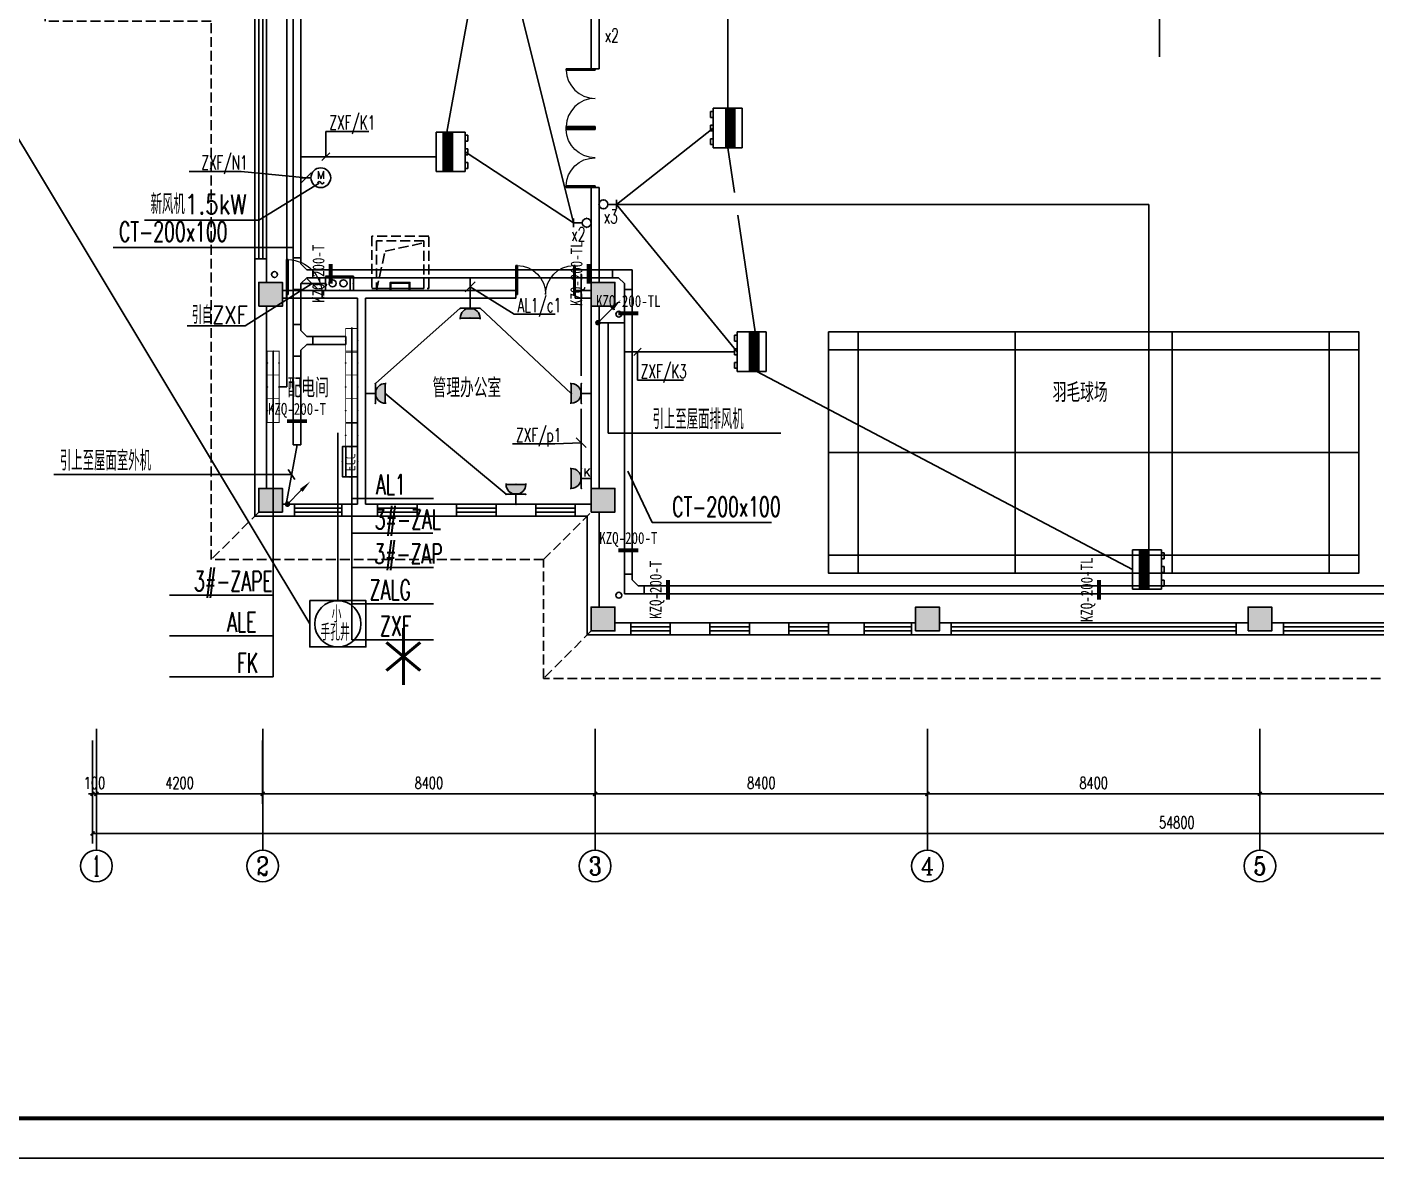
# Model space of a CAD drawing. Extents: x 1834097 to 1952997, y -130665 to -46565.
# Drawn here: x 1851825 to 1885916, y -130665 to -102099 of the extents above; entities that cross this region are included whole.
import ezdxf
from ezdxf.enums import TextEntityAlignment as Align

# ---------------------------------------------------------------- set-up
doc = ezdxf.new("R2010")
doc.units = 0
doc.header["$LTSCALE"] = 1000
doc.header["$MEASUREMENT"] = 0
for name, pattern in [('__DASH', [0.35, 0.25, -0.1]), ('DASH', [0.35, 0.25, -0.1]), ('DOTE', [2.42, 2, -0.2, 0.02, -0.2])]:
    doc.linetypes.add(name, pattern=pattern)
for name, color, linetype in [('0-底图', 7, 'Continuous'), ('A-Roof-Drng', 8, 'Continuous'), ('AXIS', 3, 'Continuous'), ('AXIS_TEXT', 7, 'Continuous'), ('BTTK', 7, 'Continuous'), ('CABLETRAY', 4, 'Continuous'), ('CABLETRAY_DIM', 3, 'Continuous'), ('COLUMN', 2, 'Continuous'), ('D', 7, 'Continuous'), ('DIM-动力', 3, 'Continuous'), ('DIM-照明', 3, 'Continuous'), ('DOOR_FIRE', 4, 'Continuous'), ('e-标注', 7, 'Continuous'), ('EQUIP-动力', 3, 'Continuous'), ('EQUIP-插座', 3, 'Continuous'), ('EQUIP-消防', 3, 'Continuous'), ('EQUIP-照明', 3, 'Continuous'), ('EQUIP-箱柜', 3, 'Continuous'), ('LWIRE', 4, 'Continuous'), ('PUB_DIM', 3, 'Continuous'), ('PUB_HATCH', 8, 'Continuous'), ('PUB_TEXT', 7, 'Continuous'), ('PUB_TITLE', 4, 'Continuous'), ('TEL_LEAD', 7, 'Continuous'), ('TEL_TEXT', 7, 'Continuous'), ('VRV-EQUIP', 7, 'Continuous'), ('WALL', 2, 'Continuous'), ('WINDOW', 4, 'Continuous'), ('WIRE-照明', 6, 'Continuous'), ('体育场地', 136, 'Continuous'), ('体育设施', 7, 'Continuous'), ('抗震支吊架', 2, 'Continuous'), ('散水', 151, '__DASH'), ('集水坑', 6, 'Continuous'), ('面积线', 3, 'Continuous')]:
    doc.layers.add(name, color=color, linetype=linetype)
doc.styles.add('_TCH_AXIS', font='COMPLEX', dxfattribs={"bigfont": 'GBCBIG'})
doc.styles.add('_TCH_DIM_T3', font='SIMPLEX', dxfattribs={"width": 0.705882, "bigfont": 'GBCBIG'})
doc.styles.add('_TEL_ATTDEF', font='gbenor', dxfattribs={"bigfont": 'gbcbig'})
doc.styles.add('_TEL_DIM', font='simplex.shx', dxfattribs={"width": 0.8, "height": 3.5, "bigfont": 'gbcbig.shx'})
doc.styles.add('COMPLEX', font='COMPLEX')
doc.styles.add('HZ(TK)', font='simplex.shx', dxfattribs={"width": 0.9, "bigfont": 'gbcbig.shx'})
doc.styles.add('kzcad', font='', dxfattribs={"width": 0.8})
doc.styles.get("Standard").update_dxf_attribs({"font": 'GBENOR', "bigfont": 'GBCBIG'})
doc.styles.add('中西文等高字体', font='simplex.shx', dxfattribs={"width": 0.8, "bigfont": 'gbcbig.shx'})
doc.styles.get('kzcad').set_extended_font_data('SimSun')
doc.dimstyles.new('_TCH_ARCH&&100', dxfattribs={"dimtxt": 297.5, "dimasz": 100, "dimexe": 250, "dimexo": 300, "dimgap": 126.25, "dimtad": 1, "dimdec": 0, "dimzin": 0, "dimdsep": 46, "dimtxsty": '_TCH_DIM_T3', "dimblk": 'ARCHTICK', "dimcen": 0.09, "dimclrt": 7, "dimazin": 2, "dimtfac": 1, "dimtdec": 0, "dimtix": 1, "dimtmove": 2, "dimatfit": 3, "dimfxl": 100, "dimtolj": 1, "dimtzin": 0, "dimarcsym": 0})

# ---------------------------------------------------------------- blocks, each defined once
blk = doc.blocks.new('vhtemplate_2020年新竖式图框_A0')
at = {"layer": 'PUB_TITLE', "color": 7}
blk.add_lwpolyline([(0, 0), (1189, 0), (1189, 841), (0, 841)], close=True, dxfattribs=at)
at = {"layer": 'PUB_TITLE', "const_width": 1}
blk.add_lwpolyline([(25, 10), (1179, 10), (1179, 831), (25, 831)], close=True, dxfattribs=at)
at = {"layer": 'BTTK', "color": 4, "style": 'HZ(TK)', "width": 0.9}
for tag, p in [('合作单位', (1144, 743.5)), ('建设单位', (1144, 209.5)), ('工程名称', (1144, 176.5)), ('子项名称', (1154, 160)), ('图纸名称', (1144, 141))]:
    blk.add_attdef(tag, text='', height=3.5, dxfattribs=at).set_placement(p, align=Align.MIDDLE_CENTER)
for tag, p in [('注册证书号', (1156.5, 309.01)), ('注册印章号', (1156.5, 301.01)), ('设计号', (1154, 193)), ('图别', (1137.75, 34)), ('图号', (1170.25, 34)), ('版本号', (1137.75, 26)), ('日期', (1170.25, 26))]:
    blk.add_attdef(tag, text='', height=3.5, dxfattribs=at).set_placement(p, align=Align.MIDDLE)
blk = doc.blocks.new('$equip_U$00000177(WIN7-PC-dian)')
at = {"const_width": 0.04}
blk.add_lwpolyline([(-0.6, 0.6), (0.6, 0.6), (0.6, 0), (-0.6, 0)], close=True, dxfattribs=at)
for p in [(-0.6, 0.3), (0, 0.6), (0, 0), (0.6, 0.3)]:
    blk.add_point(p)
at = {"color": 7, "style": '_TEL_DIM', "flags": 1}
for tag in ['A', 'REMARK']:
    blk.add_attdef(tag, text='', height=0.00002, dxfattribs=at).set_placement((0, 0), align=Align.MIDDLE_CENTER)
blk = doc.blocks.new('$equip$00002875')
at = {"const_width": 0.04}
blk.add_lwpolyline([(0, 0.5, -1), (0, -0.5, -1), (0, 0.5, 0.021884)], format="xyb", dxfattribs=at)
blk.add_circle((0, 0), 0.5)
for centre, radius, start, end in [((-0.073, -0.273), 0.0768, 17.22719, 184.21643), ((0.073, -0.227), 0.0769, 197.25914, 5.11794)]:
    blk.add_arc(centre, radius, start, end)
at = {"color": 7, "style": '_TEL_DIM'}
blk.add_attdef('$TEXT$', text='', height=0.4, dxfattribs=at).set_placement((0.001, 0.137), align=Align.MIDDLE_CENTER)
at = {"color": 7, "style": '_TEL_DIM', "flags": 1}
for tag in ['A', 'REMARK']:
    blk.add_attdef(tag, text='', height=0.00002, dxfattribs=at).set_placement((0, 0), align=Align.MIDDLE_CENTER)
blk = doc.blocks.new('$equip$00001237')
for p, q in [((-0.5, 1.05), (-0.5, 1)), ((-0.5, 1), (0.5, 1)), ((0.5, 1.05), (0.5, 1)), ((0.5, 0.5), (-0.5, 0.5)), ((0, 0.5), (0, 0))]:
    blk.add_line(p, q)
blk.add_arc((0, 1), 0.5, 180, 0)
for p in [(0, 1), (-0.5, 0.5), (0, 0), (0.5, 0.5)]:
    blk.add_point(p)
for points in [[(0.433, 0.75), (-0.433, 0.75), (0.5, 1), (-0.5, 1)], [(0.25, 0.567), (-0.25, 0.567), (0.433, 0.75), (-0.433, 0.75)], [(0, 0.5), (0, 0.5), (0.25, 0.567), (-0.25, 0.567)]]:
    blk.add_solid(points)
at = {"flags": 9}
blk.add_attdef('A', (0, 0), '', height=0.00002, dxfattribs=at)
blk = doc.blocks.new('$equip$00002672')
for p, q in [((0.222, 0.889), (-0.222, 0.889)), ((0, 0.444), (0, 0.889))]:
    blk.add_line(p, q)
blk.add_circle((0, 0.222), 0.222)
for p in [(0, 0.889), (-0.222, 0.222), (0, 0), (0.222, 0.222)]:
    blk.add_point(p)
at = {"color": 7, "style": '_TEL_DIM', "flags": 1}
for tag in ['A', 'REMARK']:
    blk.add_attdef(tag, text='', height=0.00002, dxfattribs=at).set_placement((0, 0), align=Align.MIDDLE_CENTER)
blk = doc.blocks.new('$TelecSys$00000079')
for p, q in [((0.7, 0.7), (0, 0)), ((0.104, 0.104), (0.104, 0.104)), ((-0.104, -0.104), (-0.104, -0.104))]:
    blk.add_line(p, q)
at = {"const_width": 0.142}
blk.add_lwpolyline([(-0.071, 0, 1), (0.071, 0, 1)], format="xyb", close=True, dxfattribs=at)
blk.add_solid([(0.63, 0.77), (0.77, 0.63), (1.15, 1.15)])
at = {"width": 0.8, "flags": 9}
blk.add_attdef('A', (0, 0), '', height=0.00002, dxfattribs=at)
blk = doc.blocks.new('$equip$00002768')
for p, q in [((0.65, 0.65), (-0.65, 0.65)), ((-0.65, 0.65), (-0.65, 0)), ((0.65, 0), (0.65, 0.65)), ((-0.65, 0.5), (0.65, 0.5)), ((-0.65, 0), (0.65, 0))]:
    blk.add_line(p, q)
at = {"const_width": 0.04}
blk.add_lwpolyline([(-0.65, 0.65), (-0.65, 0), (0.65, 0), (0.65, 0.65), (-0.65, 0.65), (-0.65, 0)], dxfattribs=at)
for p in [(0, 0.65), (-0.65, 0.325), (0, 0), (0.65, 0.325)]:
    blk.add_point(p)
at = {"color": 7}
blk.add_attdef('$TEXT$', text='', height=0.36, dxfattribs=at).set_placement((-0.022, 0.244), align=Align.MIDDLE_CENTER)
at = {"color": 7, "flags": 1}
for tag, height, p in [('A', 0.00002, (0, 0)), ('B', 0.4, (0.905, 0.246))]:
    blk.add_attdef(tag, text='', height=height, dxfattribs=at).set_placement(p, align=Align.MIDDLE_CENTER)
blk = doc.blocks.new('$equip_U$00000208(DESKTOP-9UNDH4F)')
for p, q in [((0.707, 0.714), (-0.707, 0.714)), ((-0.707, 0.707), (-0.707, -0.007)), ((0.542, 0.714), (0.542, 0)), ((0.707, 0), (0.707, 0.714)), ((-0.707, 0), (0.707, 0))]:
    blk.add_line(p, q)
for centre in [(-0.35, 0.357), (0.2, 0.357)]:
    blk.add_circle(centre, 0.179)
for p in [(0, 0.714), (-0.707, 0.35), (0, 0), (0.707, 0.357)]:
    blk.add_point(p)
at = {"color": 7, "style": '_TEL_DIM', "flags": 1}
for tag in ['A', 'REMARK']:
    blk.add_attdef(tag, text='', height=0.00002, dxfattribs=at).set_placement((0, 0), align=Align.MIDDLE_CENTER)
blk = doc.blocks.new('$equip$00001764')
for p, q in [((-0.5, 1.05), (-0.5, 1)), ((-0.5, 1), (0.5, 1)), ((0.5, 1.05), (0.5, 1)), ((0.5, 0.5), (-0.5, 0.5)), ((0, 0.5), (0, 0))]:
    blk.add_line(p, q)
blk.add_arc((0, 1), 0.5, 180, 0)
for p in [(-0.5, 0.5), (0, 0), (0.5, 0.5)]:
    blk.add_point(p)
for points in [[(0.433, 0.75), (-0.433, 0.75), (0.5, 1), (-0.5, 1)], [(0.25, 0.567), (-0.25, 0.567), (0.433, 0.75), (-0.433, 0.75)], [(0, 0.5), (0, 0.5), (0.25, 0.567), (-0.25, 0.567)]]:
    blk.add_solid(points)
at = {"color": 7, "style": '_TEL_DIM'}
blk.add_attdef('$TEXT$', text='', height=0.4, dxfattribs=at).set_placement((0.303, 0.211), align=Align.MIDDLE_CENTER)
at = {"color": 7, "style": '_TEL_DIM', "flags": 1}
blk.add_attdef('A', text='', height=0.00002, dxfattribs=at).set_placement((0, 0), align=Align.MIDDLE_CENTER)
blk = doc.blocks.new('A$C74FB5005')
at = {"layer": 'WIRE-照明'}
blk.add_lwpolyline([(0, 1167), (1417, 1167), (1417, 0), (0, 0)], close=True, dxfattribs=at)
blk.add_circle((708, 583), 583, dxfattribs=at)
at = {"layer": 'BTTK', "style": '中西文等高字体', "width": 0.7}
for s, height, p in [('小', 417, (552, 618)), ('手孔井', 416.7, (267, 158))]:
    blk.add_text(s, height=height, dxfattribs=at).set_placement(p)
blk = doc.blocks.new('gfhfgh')
at = {"layer": 'WIRE-照明'}
for p, q in [((141965, -55841), (133077, -41064)), ((142673, -55257), (142673, -51016))]:
    blk.add_line(p, q, dxfattribs=at)
blk.add_blockref('A$C74FB5005', (141965, -56424), dxfattribs=at)
at = {"layer": 'D', "style": '_TEL_DIM', "width": 0.8}
blk.add_text('*', height=2500, dxfattribs=at).set_placement((143644, -58454))
blk = doc.blocks.new('HSDZHSHYAEJ')
at = {"layer": '体育场地'}
for p, q in [((9318746, 5289125), (9318746, 5275725)), ((9321336, 5289125), (9321336, 5275725)), ((9323926, 5289125), (9323926, 5275725)), ((9324386, 5288375), (9318286, 5288375)), ((9324386, 5284405), (9318286, 5284405)), ((9324386, 5280445), (9318286, 5280445)), ((9324386, 5276475), (9318286, 5276475))]:
    blk.add_line(p, q, dxfattribs=at)
blk.add_lwpolyline([(9318286, 5275725), (9318286, 5289125), (9324386, 5289125), (9324386, 5275725)], close=True, dxfattribs=at)
blk = doc.blocks.new('A$Cd0cbd1ce')
at = {"layer": '体育设施', "color": 1, "linetype": 'DOTE'}
blk.add_line((7600, 0), (7600, 30000), dxfattribs=at)
blk = doc.blocks.new('gpt')
at = {"layer": '集水坑'}
for points in [[(0, 0), (0, -200), (500, -200), (500, 0)], [(20, 0), (20, -180), (480, -180), (480, 0)]]:
    blk.add_lwpolyline(points, dxfattribs=at)
blk = doc.blocks.new('_ArchTick')
at = {"color": 0, "linetype": 'ByBlock', "const_width": 0.4}
blk.add_lwpolyline([(-0.5, -0.5), (0.5, 0.5)], dxfattribs=at)
blk = doc.blocks.new('*D288')
at = {"layer": 'Defpoints', "color": 0, "transparency": 16777216}
for p in [(1455540, -61342), (1510340, -61342), (1510340, -63987)]:
    blk.add_point(p, dxfattribs=at)
at = {"layer": 'PUB_DIM', "color": 0, "lineweight": -2, "transparency": 16777216}
for p, q in [((1455540, -61642), (1455540, -64237)), ((1510340, -61642), (1510340, -64237)), ((1455540, -63987), (1510340, -63987))]:
    blk.add_line(p, q, dxfattribs=at)
at = {"layer": 'PUB_DIM', "color": 0, "lineweight": -2, "transparency": 16777216, "xscale": 100, "yscale": 100, "zscale": 100, "rotation": 180}
blk.add_blockref('_ArchTick', (1455540, -63987), dxfattribs=at)
at = {"layer": 'PUB_DIM', "color": 0, "lineweight": -2, "transparency": 16777216, "xscale": 100, "yscale": 100, "zscale": 100}
blk.add_blockref('_ArchTick', (1510340, -63987), dxfattribs=at)
at = {"layer": 'PUB_DIM', "color": 7, "transparency": 16777216, "insert": (1482940, -63712), "char_height": 297.5, "attachment_point": 5, "style": '_TCH_DIM_T3'}
blk.add_mtext('\\A1;54800', dxfattribs=at)
blk = doc.blocks.new('*D320')
at = {"layer": 'Defpoints', "color": 0, "transparency": 16777216}
for p in [(1455540, -61342), (1455640, -61342), (1455640, -62987)]:
    blk.add_point(p, dxfattribs=at)
at = {"layer": 'PUB_DIM', "color": 0, "lineweight": -2, "transparency": 16777216}
for p, q in [((1455540, -61642), (1455540, -63237)), ((1455640, -61642), (1455640, -63237)), ((1455540, -62987), (1455440, -62987)), ((1455540, -62987), (1455640, -62987)), ((1455640, -62987), (1455740, -62987))]:
    blk.add_line(p, q, dxfattribs=at)
at = {"layer": 'PUB_DIM', "color": 0, "lineweight": -2, "transparency": 16777216, "xscale": 100, "yscale": 100, "zscale": 100}
blk.add_blockref('_ArchTick', (1455540, -62987), dxfattribs=at)
at = {"layer": 'PUB_DIM', "color": 0, "lineweight": -2, "transparency": 16777216, "xscale": 100, "yscale": 100, "zscale": 100, "rotation": 180}
blk.add_blockref('_ArchTick', (1455640, -62987), dxfattribs=at)
at = {"layer": 'PUB_DIM', "color": 7, "transparency": 16777216, "insert": (1455590, -62712), "char_height": 297.5, "attachment_point": 5, "style": '_TCH_DIM_T3'}
blk.add_mtext('\\A1;100', dxfattribs=at)
blk = doc.blocks.new('*D321')
at = {"layer": 'Defpoints', "color": 0, "transparency": 16777216}
for p in [(1455640, -61342), (1459840, -61342), (1459840, -62987)]:
    blk.add_point(p, dxfattribs=at)
at = {"layer": 'PUB_DIM', "color": 0, "lineweight": -2, "transparency": 16777216}
for p, q in [((1455640, -61642), (1455640, -63237)), ((1459840, -61642), (1459840, -63237)), ((1455640, -62987), (1459840, -62987))]:
    blk.add_line(p, q, dxfattribs=at)
at = {"layer": 'PUB_DIM', "color": 0, "lineweight": -2, "transparency": 16777216, "xscale": 100, "yscale": 100, "zscale": 100, "rotation": 180}
blk.add_blockref('_ArchTick', (1455640, -62987), dxfattribs=at)
at = {"layer": 'PUB_DIM', "color": 0, "lineweight": -2, "transparency": 16777216, "xscale": 100, "yscale": 100, "zscale": 100}
blk.add_blockref('_ArchTick', (1459840, -62987), dxfattribs=at)
at = {"layer": 'PUB_DIM', "color": 7, "transparency": 16777216, "insert": (1457740, -62712), "char_height": 297.5, "attachment_point": 5, "style": '_TCH_DIM_T3'}
blk.add_mtext('\\A1;4200', dxfattribs=at)
blk = doc.blocks.new('*D322')
at = {"layer": 'Defpoints', "color": 0, "transparency": 16777216}
for p in [(1459840, -61342), (1468240, -61342), (1468240, -62987)]:
    blk.add_point(p, dxfattribs=at)
at = {"layer": 'PUB_DIM', "color": 0, "lineweight": -2, "transparency": 16777216}
for p, q in [((1459840, -61642), (1459840, -63237)), ((1468240, -61642), (1468240, -63237)), ((1459840, -62987), (1468240, -62987))]:
    blk.add_line(p, q, dxfattribs=at)
at = {"layer": 'PUB_DIM', "color": 0, "lineweight": -2, "transparency": 16777216, "xscale": 100, "yscale": 100, "zscale": 100, "rotation": 180}
blk.add_blockref('_ArchTick', (1459840, -62987), dxfattribs=at)
at = {"layer": 'PUB_DIM', "color": 0, "lineweight": -2, "transparency": 16777216, "xscale": 100, "yscale": 100, "zscale": 100}
blk.add_blockref('_ArchTick', (1468240, -62987), dxfattribs=at)
at = {"layer": 'PUB_DIM', "color": 7, "transparency": 16777216, "insert": (1464040, -62712), "char_height": 297.5, "attachment_point": 5, "style": '_TCH_DIM_T3'}
blk.add_mtext('\\A1;8400', dxfattribs=at)
blk = doc.blocks.new('*D323')
at = {"layer": 'Defpoints', "color": 0, "transparency": 16777216}
for p in [(1468240, -61342), (1476640, -61342), (1476640, -62987)]:
    blk.add_point(p, dxfattribs=at)
at = {"layer": 'PUB_DIM', "color": 0, "lineweight": -2, "transparency": 16777216}
for p, q in [((1468240, -61642), (1468240, -63237)), ((1476640, -61642), (1476640, -63237)), ((1468240, -62987), (1476640, -62987))]:
    blk.add_line(p, q, dxfattribs=at)
at = {"layer": 'PUB_DIM', "color": 0, "lineweight": -2, "transparency": 16777216, "xscale": 100, "yscale": 100, "zscale": 100, "rotation": 180}
blk.add_blockref('_ArchTick', (1468240, -62987), dxfattribs=at)
at = {"layer": 'PUB_DIM', "color": 0, "lineweight": -2, "transparency": 16777216, "xscale": 100, "yscale": 100, "zscale": 100}
blk.add_blockref('_ArchTick', (1476640, -62987), dxfattribs=at)
at = {"layer": 'PUB_DIM', "color": 7, "transparency": 16777216, "insert": (1472440, -62712), "char_height": 297.5, "attachment_point": 5, "style": '_TCH_DIM_T3'}
blk.add_mtext('\\A1;8400', dxfattribs=at)
blk = doc.blocks.new('*D324')
at = {"layer": 'Defpoints', "color": 0, "transparency": 16777216}
for p in [(1476640, -61342), (1485040, -61342), (1485040, -62987)]:
    blk.add_point(p, dxfattribs=at)
at = {"layer": 'PUB_DIM', "color": 0, "lineweight": -2, "transparency": 16777216}
for p, q in [((1476640, -61642), (1476640, -63237)), ((1485040, -61642), (1485040, -63237)), ((1476640, -62987), (1485040, -62987))]:
    blk.add_line(p, q, dxfattribs=at)
at = {"layer": 'PUB_DIM', "color": 0, "lineweight": -2, "transparency": 16777216, "xscale": 100, "yscale": 100, "zscale": 100, "rotation": 180}
blk.add_blockref('_ArchTick', (1476640, -62987), dxfattribs=at)
at = {"layer": 'PUB_DIM', "color": 0, "lineweight": -2, "transparency": 16777216, "xscale": 100, "yscale": 100, "zscale": 100}
blk.add_blockref('_ArchTick', (1485040, -62987), dxfattribs=at)
at = {"layer": 'PUB_DIM', "color": 7, "transparency": 16777216, "insert": (1480840, -62712), "char_height": 297.5, "attachment_point": 5, "style": '_TCH_DIM_T3'}
blk.add_mtext('\\A1;8400', dxfattribs=at)
blk = doc.blocks.new('*D325')
at = {"layer": 'Defpoints', "color": 0, "transparency": 16777216}
for p in [(1485040, -61342), (1493440, -61342), (1493440, -62987)]:
    blk.add_point(p, dxfattribs=at)
at = {"layer": 'PUB_DIM', "color": 0, "lineweight": -2, "transparency": 16777216}
for p, q in [((1485040, -61642), (1485040, -63237)), ((1493440, -61642), (1493440, -63237)), ((1485040, -62987), (1493440, -62987))]:
    blk.add_line(p, q, dxfattribs=at)
at = {"layer": 'PUB_DIM', "color": 0, "lineweight": -2, "transparency": 16777216, "xscale": 100, "yscale": 100, "zscale": 100, "rotation": 180}
blk.add_blockref('_ArchTick', (1485040, -62987), dxfattribs=at)
at = {"layer": 'PUB_DIM', "color": 0, "lineweight": -2, "transparency": 16777216, "xscale": 100, "yscale": 100, "zscale": 100}
blk.add_blockref('_ArchTick', (1493440, -62987), dxfattribs=at)
at = {"layer": 'PUB_DIM', "color": 7, "transparency": 16777216, "insert": (1489240, -62712), "char_height": 297.5, "attachment_point": 5, "style": '_TCH_DIM_T3'}
blk.add_mtext('\\A1;8400', dxfattribs=at)
blk = doc.blocks.new('$TCHSYS$WIN2D')
for p, q in [((-0.5, 0.5), (0.5, 0.5)), ((-0.5, 0.5), (-0.5, -0.5)), ((0.5, 0.5), (0.5, -0.5)), ((0.5, 0.1667), (-0.5, 0.1667)), ((0.5, -0.1667), (-0.5, -0.1667)), ((-0.5, -0.5), (0.5, -0.5))]:
    blk.add_line(p, q)
blk = doc.blocks.new('_FZH')
blk.add_lwpolyline([(-0.5, -0.5), (0.5, -0.5), (0.5, 0.5), (-0.5, 0.5)], close=True)
at = {"layer": 'PUB_HATCH'}
blk.add_solid([(-0.5, -0.5), (0.5, -0.5), (-0.5, 0.5), (0.5, 0.5)], dxfattribs=at)
blk = doc.blocks.new('$DorLib2D$00000002')
for p, q in [((-0.5, 0), (-0.5, 0.4875)), ((-0.475, 0.4875), (-0.5, 0.4875)), ((-0.475, 0), (-0.475, 0.4875)), ((0.475, 0), (0.475, 0.4875)), ((0.475, 0.4875), (0.5, 0.4875)), ((0.5, 0), (0.5, 0.4875)), ((-0.5, 0), (-0.475, 0)), ((0.5, 0), (0.475, 0))]:
    blk.add_line(p, q)
at = {"lineweight": 13}
for centre, start, end in [((-0.4875, 0), 0, 88.53072), ((0.4875, 0), 91.46928, 180)]:
    blk.add_arc(centre, 0.4875, start, end, dxfattribs=at)
blk = doc.blocks.new('_AXISO')
blk.add_circle((0, 0), 0.5)
at = {"layer": 'AXIS_TEXT', "style": 'COMPLEX', "width": 1.041667}
blk.add_attdef('A', text='', height=0.56, dxfattribs=at).set_placement((-0.25, -0.28), (0.25, -0.28), align=Align.FIT)
blk = doc.blocks.new('$DorLib2D$00000001')
for p, q in [((0.45, 0.975), (0.5, 0.975)), ((0.45, 0), (0.45, 0.975)), ((0.5, 0), (0.5, 0.975)), ((0.5, 0), (0.45, 0))]:
    blk.add_line(p, q)
at = {"lineweight": 13}
blk.add_arc((0.475, 0), 0.975, 91.4693, 180, dxfattribs=at)
blk = doc.blocks.new('$VRV_美的$00000018')
for p, q in [((-675, 437.5), (-675, -362.5)), ((675, 437.5), (-675, 437.5)), ((675, -362.5), (675, 437.5)), ((-675, 237.5), (675, 237.5)), ((-645, 202.5), (645, 202.5)), ((-645, 202.5), (-645, -17.5)), ((-645, 182.5), (645, 182.5)), ((-645, 137.5), (645, 137.5)), ((-645, 92.5), (645, 92.5)), ((-645, 47.5), (645, 47.5)), ((-645, 2.5), (645, 2.5)), ((-120, 182.5), (-120, -17.5)), ((120, 182.5), (120, -17.5)), ((645, -17.5), (645, 202.5)), ((-675, -362.5), (675, -362.5)), ((-645, -17.5), (645, -17.5)), ((-565, -362.5), (-565, -437.5)), ((-365, -362.5), (-565, -362.5)), ((-365, -437.5), (-365, -362.5)), ((-100, -362.5), (-100, -437.5)), ((100, -362.5), (-100, -362.5)), ((100, -437.5), (100, -362.5)), ((365, -362.5), (365, -437.5)), ((565, -362.5), (365, -362.5)), ((565, -437.5), (565, -362.5)), ((-565, -437.5), (-365, -437.5)), ((-100, -437.5), (100, -437.5)), ((365, -437.5), (565, -437.5))]:
    blk.add_line(p, q)
blk = doc.blocks.new('sdgsg')
at = {"linetype": 'DASH'}
for points in [[(1464035.5, -50221.4), (1464035.5, -48901.4), (1462595.5, -48901.4), (1462595.5, -50221.4)], [(1463915.5, -50221.4), (1463915.5, -49021.4), (1462715.5, -49021.4), (1462715.5, -50221.4)]]:
    blk.add_lwpolyline(points, close=True, dxfattribs=at)
blk.add_lwpolyline([(1462715.5, -50271.4), (1462934.1, -49277.2), (1463915.5, -49071.4)], dxfattribs=at)
at = {"layer": 'A-Roof-Drng'}
for centre in [(1460140.5, -49871.4), (1468840.5, -50871.4), (1468840.5, -57971.3)]:
    blk.add_circle(centre, 75, dxfattribs=at)
at = {"layer": 'AXIS'}
for p, q in [((1455640.5, -61341.9), (1455640.5, -64408.2)), ((1459840.5, -61341.9), (1459840.5, -64408.2)), ((1468240.5, -61341.9), (1468240.5, -64408.2)), ((1476640.5, -61341.9), (1476640.5, -64408.2)), ((1485040.5, -61341.9), (1485040.5, -64408.2))]:
    blk.add_line(p, q, dxfattribs=at)
at = {"layer": 'WALL'}
for p, q in [((1468140.5, -42271.4), (1468140.5, -44671.4)), ((1468340.5, -44671.4), (1468340.5, -42271.4)), ((1468140.5, -44671.4), (1468340.5, -44671.4)), ((1468340.5, -47671.4), (1468140.5, -47671.4)), ((1468140.5, -47671.4), (1468140.5, -50071.4)), ((1468340.5, -50071.4), (1468340.5, -47671.4)), ((1459940.5, -49471.4), (1459640.5, -49471.4)), ((1459640.5, -49471.4), (1459640.5, -50371.4)), ((1459940.5, -50071.4), (1459940.5, -49471.4)), ((1459640.5, -50371.4), (1459640.5, -55971.4)), ((1460440.5, -50271.4), (1460340.5, -50271.4)), ((1460440.5, -50471.4), (1460440.5, -50271.4)), ((1462340.5, -50271.4), (1461340.5, -50271.4)), ((1461340.5, -50271.4), (1461340.5, -50471.4)), ((1466240.5, -50271.4), (1462340.5, -50271.4)), ((1466240.5, -50471.4), (1466240.5, -50271.4)), ((1468140.5, -50271.4), (1467740.5, -50271.4)), ((1467740.5, -50271.4), (1467740.5, -50471.4)), ((1459940.5, -50671.4), (1459940.5, -55271.4)), ((1460340.5, -50471.4), (1460440.5, -50471.4)), ((1461340.5, -50471.4), (1462240.5, -50471.4)), ((1462240.5, -50471.4), (1462240.5, -55671.4)), ((1462440.5, -50471.4), (1462440.5, -55671.4)), ((1462440.5, -50471.4), (1466240.5, -50471.4)), ((1467740.5, -50471.4), (1468140.5, -50471.4)), ((1468140.5, -50671.4), (1468140.5, -55271.4)), ((1468340.5, -50671.4), (1468340.5, -55271.4)), ((1460640.5, -55671.4), (1460340.5, -55671.4)), ((1460640.5, -55971.4), (1460640.5, -55671.4)), ((1462240.5, -55671.4), (1461840.5, -55671.4)), ((1461840.5, -55671.4), (1461840.5, -55971.4)), ((1462740.5, -55671.4), (1462440.5, -55671.4)), ((1462740.5, -55971.4), (1462740.5, -55671.4)), ((1464740.5, -55671.4), (1463740.5, -55671.4)), ((1463740.5, -55671.4), (1463740.5, -55971.4)), ((1464740.5, -55971.4), (1464740.5, -55671.4)), ((1466740.5, -55671.4), (1465740.5, -55671.4)), ((1465740.5, -55671.4), (1465740.5, -55971.4)), ((1466740.5, -55971.4), (1466740.5, -55671.4)), ((1468140.5, -55671.4), (1467740.5, -55671.4)), ((1467740.5, -55671.4), (1467740.5, -55971.4)), ((1468340.5, -55871.4), (1468340.5, -58271.4)), ((1459640.5, -55971.4), (1460640.5, -55971.4)), ((1461840.5, -55971.4), (1462340.5, -55971.4)), ((1462340.5, -55971.4), (1462740.5, -55971.4)), ((1463740.5, -55971.4), (1464740.5, -55971.4)), ((1465740.5, -55971.4), (1466740.5, -55971.4)), ((1467740.5, -55971.4), (1468040.5, -55971.4)), ((1468040.5, -55971.4), (1468040.5, -58971.4)), ((1468040.5, -58971.4), (1469140.5, -58971.4)), ((1469140.5, -58671.4), (1468740.5, -58671.4)), ((1469140.5, -58971.4), (1469140.5, -58671.4)), ((1471140.5, -58671.4), (1470140.5, -58671.4)), ((1470140.5, -58671.4), (1470140.5, -58971.4)), ((1470140.5, -58971.4), (1471140.5, -58971.4)), ((1471140.5, -58971.4), (1471140.5, -58671.4)), ((1473140.5, -58671.4), (1472140.5, -58671.4)), ((1472140.5, -58671.4), (1472140.5, -58971.4)), ((1472140.5, -58971.4), (1473140.5, -58971.4)), ((1473140.5, -58971.4), (1473140.5, -58671.4)), ((1475040.5, -58671.4), (1474140.5, -58671.4)), ((1474140.5, -58671.4), (1474140.5, -58971.4)), ((1474140.5, -58971.4), (1475040.5, -58971.4)), ((1475040.5, -58971.4), (1475040.5, -58671.4)), ((1476340.5, -58671.4), (1476240.5, -58671.4)), ((1476240.5, -58671.4), (1476240.5, -58971.4)), ((1476240.5, -58971.4), (1476640.5, -58971.4)), ((1476640.5, -58971.4), (1477240.5, -58971.4)), ((1477240.5, -58671.4), (1476940.5, -58671.4)), ((1477240.5, -58971.4), (1477240.5, -58671.4)), ((1484740.5, -58671.4), (1484440.5, -58671.4)), ((1484440.5, -58671.4), (1484440.5, -58971.4)), ((1484440.5, -58971.4), (1485040.5, -58971.4)), ((1485040.5, -58971.4), (1485640.5, -58971.4)), ((1485640.5, -58671.4), (1485340.5, -58671.4)), ((1485640.5, -58971.4), (1485640.5, -58671.4))]:
    blk.add_line(p, q, dxfattribs=at)
at = {"layer": 'WINDOW'}
for p, q in [((1460440.5, -50271.4), (1461340.5, -50271.4)), ((1460440.5, -50471.4), (1461340.5, -50471.4))]:
    blk.add_line(p, q, dxfattribs=at)
at = {"layer": '散水'}
for p, q in [((1459740.5, -55871.4), (1458540.5, -57071.4)), ((1466940.5, -57071.4), (1468140.5, -55871.4)), ((1468140.5, -58871.4), (1466940.5, -60071.4))]:
    blk.add_line(p, q, dxfattribs=at)
blk.add_lwpolyline([(1511540.5, -55871.4), (1511540.5, -57071.4), (1503140.5, -57071.4), (1503140.5, -60071.4), (1466940.5, -60071.4), (1466940.5, -57071.4), (1458540.5, -57071.4), (1458540.5, -43471.4), (1454340.5, -43471.4), (1454340.5, -36721.4)], dxfattribs=at)
at = {"layer": 'AXIS'}
ref = blk.add_blockref('_AXISO', (1455640.5, -64808.2), dxfattribs=dict(at, xscale=800, yscale=800, zscale=800))
ref.add_attrib('A', '1', dxfattribs={"layer": 'AXIS_TEXT', "height": 514.7, "style": '_TCH_AXIS'}).set_placement((1455530.2, -65065.6), (1455750.8, -65065.6), align=Align.FIT)
ref = blk.add_blockref('_AXISO', (1459840.5, -64808.2), dxfattribs=dict(at, xscale=800, yscale=800, zscale=800))
ref.add_attrib('A', '2', dxfattribs={"layer": 'AXIS_TEXT', "height": 465.9, "style": '_TCH_AXIS'}).set_placement((1459685.2, -65041.2), (1459995.8, -65041.2), align=Align.FIT)
ref = blk.add_blockref('_AXISO', (1468240.5, -64808.2), dxfattribs=dict(at, xscale=800, yscale=800, zscale=800))
ref.add_attrib('A', '3', dxfattribs={"layer": 'AXIS_TEXT', "height": 465.9, "style": '_TCH_AXIS'}).set_placement((1468085.2, -65041.2), (1468395.8, -65041.2), align=Align.FIT)
ref = blk.add_blockref('_AXISO', (1476640.5, -64808.2), dxfattribs=dict(at, xscale=800, yscale=800, zscale=800))
ref.add_attrib('A', '4', dxfattribs={"layer": 'AXIS_TEXT', "height": 445.4, "style": '_TCH_AXIS'}).set_placement((1476470.8, -65030.9), (1476810.2, -65030.9), align=Align.FIT)
ref = blk.add_blockref('_AXISO', (1485040.5, -64808.2), dxfattribs=dict(at, xscale=800, yscale=800, zscale=800))
ref.add_attrib('A', '5', dxfattribs={"layer": 'AXIS_TEXT', "height": 465.9, "style": '_TCH_AXIS'}).set_placement((1484885.2, -65041.2), (1485195.8, -65041.2), align=Align.FIT)
at = {"layer": 'COLUMN', "xscale": 600, "yscale": 600, "zscale": 600}
for p in [(1460040.5, -50371.4), (1468440.5, -50371.4), (1460040.5, -55571.4), (1468440.5, -55571.4), (1468440.5, -58571.4), (1476640.5, -58571.4), (1485040.5, -58571.4)]:
    blk.add_blockref('_FZH', p, dxfattribs=at)
at = {"layer": 'DOOR_FIRE', "yscale": 1500, "zscale": 200, "rotation": 90}
for p, xscale in [((1468240.5, -45421.4), 1500), ((1468240.5, -46921.4), -1500)]:
    blk.add_blockref('$DorLib2D$00000002', p, dxfattribs=dict(at, xscale=xscale))
at = {"layer": 'WINDOW', "xscale": -7200, "yscale": 300, "zscale": 7200, "rotation": 90}
blk.add_blockref('$TCHSYS$WIN2D', (1459790.5, -45871.4), dxfattribs=at)
at = {"layer": 'WINDOW'}
for name, p, xscale, yscale, zscale in [('$DorLib2D$00000001', (1460890.5, -50371.4), -900, 900, -900), ('$DorLib2D$00000002', (1466990.5, -50371.4), -1500, 1500, -1500), ('$TCHSYS$WIN2D', (1461240.5, -55821.4), 1200, 300, 1200), ('$TCHSYS$WIN2D', (1463240.5, -55821.4), 1000, 300, 1000), ('$TCHSYS$WIN2D', (1465240.5, -55821.4), 1000, 300, 1000), ('$TCHSYS$WIN2D', (1467240.5, -55821.4), 1000, 300, 1000), ('$TCHSYS$WIN2D', (1469640.5, -58821.4), 1000, 300, 1000), ('$TCHSYS$WIN2D', (1471640.5, -58821.4), 1000, 300, 1000), ('$TCHSYS$WIN2D', (1473640.5, -58821.4), 1000, 300, 1000), ('$TCHSYS$WIN2D', (1475640.5, -58821.4), 1200, 300, 1200), ('$TCHSYS$WIN2D', (1480840.5, -58821.4), 7200, 300, 7200), ('$TCHSYS$WIN2D', (1489240.5, -58821.4), 7200, 300, 7200)]:
    blk.add_blockref(name, p, dxfattribs=dict(at, xscale=xscale, yscale=yscale, zscale=zscale))
at = {"layer": '体育设施'}
blk.add_blockref('A$Cd0cbd1ce', (1474900.5, -44371.4), dxfattribs=at)
at = {"layer": '集水坑', "xscale": -1, "rotation": 180}
blk.add_blockref('gpt', (1463063, -50271.4), dxfattribs=at)
at = {"layer": '面积线', "color": 0, "rotation": 270}
blk.add_blockref('HSDZHSHYAEJ', (-3801584.9, 9266970.1), dxfattribs=at)
at = {"layer": 'PUB_TEXT'}
for s, p in [('配电间', (1460469.9, -52974.3)), ('管理办公室', (1464132.8, -52974.3)), ('羽毛球场', (1479804.4, -53090.9))]:
    blk.add_text(s, height=482.27, dxfattribs=at).set_placement(p)
at = {"layer": 'PUB_DIM'}
for p1, p2, distance, picture, middle in [((1455540.5, -61341.9), (1455640.5, -61341.9), -1644.7, '*D320', (1455590.5, -62711.6)), ((1455540.5, -61341.9), (1510340.5, -61341.9), -2644.7, '*D288', (1482940.5, -63711.6)), ((1455640.5, -61341.9), (1459840.5, -61341.9), -1644.7, '*D321', (1457740.5, -62711.6)), ((1459840.5, -61341.9), (1468240.5, -61341.9), -1644.7, '*D322', (1464040.5, -62711.6)), ((1468240.5, -61341.9), (1476640.5, -61341.9), -1644.7, '*D323', (1472440.5, -62711.6)), ((1476640.5, -61341.9), (1485040.5, -61341.9), -1644.7, '*D324', (1480840.5, -62711.6)), ((1485040.5, -61341.9), (1493440.5, -61341.9), -1644.7, '*D325', (1489240.5, -62711.6))]:
    dim = blk.add_aligned_dim(p1=p1, p2=p2, distance=distance, dimstyle='_TCH_ARCH&&100', dxfattribs=at)
    dim.commit()
    dim.dimension.update_dxf_attribs({"geometry": picture, "text_midpoint": middle})

msp = doc.modelspace()

# ---------------------------------------------------------------- linework, layer by layer
at = {"layer": 'CABLETRAY'}
for p, q in [((1858549, -107931), (1858549, -68468)), ((1858749, -68468), (1858749, -107931)), ((1858749, -107931), (1858549, -107931)), ((1858549, -107931), (1858549, -108731)), ((1858749, -107931), (1858549, -107931)), ((1858749, -108081), (1858749, -107931)), ((1858899, -108231), (1858749, -108081)), ((1859049, -108231), (1858899, -108231)), ((1859049, -108431), (1859049, -108231)), ((1859049, -108231), (1866621, -108231)), ((1859049, -108431), (1859049, -108231)), ((1866621, -108231), (1866621, -108431)), ((1867121, -108231), (1866621, -108231)), ((1866621, -108231), (1866621, -108431)), ((1867121, -108731), (1867121, -108231)), ((1858549, -108731), (1858749, -108731)), ((1858549, -108731), (1858749, -108731)), ((1858549, -109614), (1858549, -108731)), ((1858749, -108581), (1858899, -108431)), ((1858749, -108731), (1858749, -108581)), ((1858749, -108731), (1858749, -109614)), ((1858899, -108431), (1859049, -108431)), ((1866621, -108431), (1859049, -108431)), ((1866621, -108431), (1866771, -108431)), ((1866771, -108431), (1866921, -108581)), ((1866921, -108581), (1866921, -108731)), ((1866921, -115915), (1866921, -108731)), ((1866921, -108731), (1867121, -108731)), ((1866921, -108731), (1867121, -108731)), ((1867121, -108731), (1867121, -115915)), ((1858749, -109614), (1858549, -109614)), ((1858549, -110414), (1858549, -109614)), ((1858549, -109614), (1858749, -109614)), ((1858749, -109614), (1858749, -109764)), ((1858749, -109764), (1858899, -109914)), ((1858899, -109914), (1859049, -109914)), ((1859049, -110114), (1859049, -109914)), ((1859049, -109914), (1859881, -109914)), ((1859049, -109914), (1859049, -110114)), ((1859881, -109914), (1859881, -110114)), ((1858549, -110414), (1858749, -110414)), ((1858549, -112654), (1858549, -110414)), ((1858749, -110414), (1858549, -110414)), ((1858899, -110114), (1858749, -110264)), ((1858749, -110264), (1858749, -110414)), ((1858749, -110414), (1858749, -112654)), ((1859049, -110114), (1858899, -110114)), ((1859881, -110114), (1859049, -110114)), ((1858749, -112654), (1858549, -112654)), ((1867121, -115915), (1866921, -115915)), ((1866921, -116415), (1866921, -115915)), ((1866921, -115915), (1867121, -115915)), ((1867121, -115915), (1867121, -116065)), ((1867121, -116065), (1867271, -116215)), ((1867271, -116215), (1867421, -116215)), ((1867421, -116415), (1867421, -116215)), ((1867421, -116215), (1890405, -116215)), ((1867421, -116215), (1867421, -116415)), ((1867421, -116415), (1866921, -116415)), ((1890405, -116415), (1867421, -116415))]:
    msp.add_line(p, q, dxfattribs=at)
at = {"layer": 'CABLETRAY_DIM'}
for p, q in [((1856147, -107668), (1854001, -107668)), ((1858543, -107668), (1856147, -107668)), ((1867006, -113316), (1867621, -114614)), ((1867621, -114614), (1870642, -114614))]:
    msp.add_line(p, q, dxfattribs=at)
at = {"layer": 'DIM-动力'}
for p, q in [((1859213, -106042), (1857681, -106975)), ((1857681, -106975), (1854799, -106975))]:
    msp.add_line(p, q, dxfattribs=at)
at = {"layer": 'DIM-照明'}
for p, q in [((1859279, -105474, 358), (1859479, -105274, 564)), ((1858759, -106029), (1859007, -105782)), ((1859156, -108702), (1858906, -108456)), ((1863148, -108538), (1862900, -108786)), ((1866511, -109567), (1866511, -112355)), ((1867158, -110393, 178), (1867342, -110209, 413)), ((1865955, -112722), (1865707, -112475)), ((1866511, -112355), (1870879, -112355)), ((1855652, -113403), (1852506, -113403)), ((1858511, -113403), (1855652, -113403)), ((1858596, -113526), (1858426, -113279))]:
    msp.add_line(p, q, dxfattribs=at)
for points in [[(1859379, -105374), (1859379, -104735)], [(1859379, -104735), (1860467, -104735)], [(1855923, -105745), (1857240, -105745)], [(1858883, -105906), (1857240, -105745)], [(1859031, -108579), (1857343, -109646)], [(1863024, -108662), (1864133, -109351)], [(1864133, -109351), (1865170, -109351)], [(1857343, -109646), (1855876, -109646)], [(1867250, -110301), (1867250, -111021)], [(1867250, -111021), (1868416, -111021)], [(1865167, -112630), (1864096, -112630)], [(1865831, -112598), (1865167, -112630)]]:
    msp.add_lwpolyline(points, dxfattribs=at)
at = {"layer": 'TEL_LEAD'}
for p, q in [((1860035, -117576), (1860035, -109687)), ((1858047, -118511), (1858047, -110287)), ((1860058, -114004), (1862096, -114004)), ((1860046, -114884), (1862084, -114884)), ((1860058, -115753), (1862096, -115753)), ((1855423, -116446), (1858047, -116446)), ((1860046, -116665), (1862096, -116665)), ((1855423, -117479), (1858047, -117479)), ((1860035, -117576), (1862096, -117576)), ((1855423, -118511), (1858047, -118511))]:
    msp.add_line(p, q, dxfattribs=at)
at = {"layer": 'WIRE-照明'}
for p, q in [((1858395, -111187), (1858395, -92351)), ((1865637, -107044), (1863710, -99325, 2500)), ((1862438, -104751, 2500), (1863345, -99751, 2500)), ((1869532, -104151, 2500), (1869532, -99551, 2500)), ((1866725, -106578), (1869166, -104651, 2500)), ((1865637, -107044), (1862895, -105251, 2500)), ((1869701, -106279, 2500), (1869532, -105151, 2500)), ((1862163, -105374, 2500), (1858749, -105374)), ((1859000, -105906), (1858749, -105906)), ((1869770, -110301, 2500), (1866725, -106578)), ((1866725, -106578), (1880176, -106578)), ((1880176, -115301, 2500), (1880176, -106578)), ((1870227, -109801, 2500), (1869787, -106855, 2500)), ((1865831, -110912), (1865831, -108337)), ((1859369, -108576), (1858749, -108581)), ((1863024, -108951), (1863024, -108431)), ((1860631, -111103), (1862774, -109201)), ((1865581, -111353), (1863274, -109201)), ((1866254, -109567), (1866921, -109567)), ((1869702, -110301, 2500), (1866921, -110301)), ((1879760, -115801, 2500), (1870270, -110801, 2500)), ((1858197, -111187), (1858395, -111187)), ((1863931, -113901), (1860881, -111353)), ((1865831, -113251), (1865831, -111742)), ((1858372, -114151), (1858649, -112654))]:
    msp.add_line(p, q, dxfattribs=at)
at = {"layer": '抗震支吊架', "color": 2, "const_width": 100}
for points in [[(1859499, -108581), (1859499, -108081)], [(1866021, -108581), (1866021, -108081)], [(1866771, -109331), (1867271, -109331)], [(1858399, -112054), (1858899, -112054)], [(1866771, -115315), (1867271, -115315)], [(1868021, -116565), (1868021, -116065)], [(1878913, -116565), (1878913, -116065)]]:
    msp.add_lwpolyline(points, dxfattribs=at)

# ---------------------------------------------------------------- block references
at = {"layer": '0-底图'}
for name, p in [('sdgsg', (397941, -58480)), ('gfhfgh', (1717007, -61330))]:
    msp.add_blockref(name, p, dxfattribs=at)
at = {"layer": 'e-标注', "xscale": 100, "yscale": 100, "zscale": 100}
msp.add_blockref('vhtemplate_2020年新竖式图框_A0', (1834097, -130665), dxfattribs=at)
at = {"layer": 'EQUIP-动力', "xscale": 500, "yscale": 500, "zscale": 500}
msp.add_blockref('$equip$00002875', (1859250, -105906), dxfattribs=at).add_auto_attribs({'$TEXT$': 'M'})
msp.add_blockref('$equip_U$00000208(DESKTOP-9UNDH4F)', (1859723, -108751), dxfattribs=at)
at = {"layer": 'EQUIP-插座', "xscale": 500, "yscale": 500, "zscale": 500}
for p, rotation in [((1863024, -108951), 180), ((1860381, -111353), 269.9999999999999), ((1866081, -111353), 89.99999999999984)]:
    msp.add_blockref('$equip$00001237', p, dxfattribs=dict(at, rotation=rotation))
at = {"layer": 'EQUIP-插座'}
ref = msp.add_blockref('$equip$00001764', (1866081, -113501), dxfattribs=dict(at, xscale=500, yscale=500, zscale=500, rotation=90))
ref.add_attrib('$TEXT$', 'K', dxfattribs={"layer": '0', "color": 7, "height": 200, "style": '_TEL_DIM'}).set_placement((1865976, -113349), align=Align.MIDDLE_CENTER)
at = {"layer": 'EQUIP-插座', "xscale": 500, "yscale": 500, "zscale": 500}
msp.add_blockref('$equip$00001237', (1864181, -114151), dxfattribs=at)
at = {"layer": 'EQUIP-消防'}
ref = msp.add_blockref('$equip$00002768', (1860181, -113079), dxfattribs=dict(at, xscale=589.875, yscale=589.875, zscale=589.875, rotation=90))
ref.add_attrib('$TEXT$', 'ECC', dxfattribs={"layer": '0', "color": 7, "height": 245.8, "rotation": 90, "style": '_TEL_ATTDEF'}).set_placement((1859999, -113092), align=Align.MIDDLE_CENTER)
at = {"layer": 'EQUIP-照明', "xscale": 500, "yscale": 500, "zscale": 500}
for p, rotation in [((1866281, -106578), 270), ((1866081, -107044), 90)]:
    msp.add_blockref('$equip$00002672', p, dxfattribs=dict(at, rotation=rotation))
at = {"layer": 'EQUIP-箱柜', "xscale": 500, "yscale": 500, "zscale": 500, "rotation": 90}
for p in [(1860181, -110014), (1858197, -110587), (1860181, -110587), (1858197, -111187), (1860181, -111187), (1858197, -111787), (1860181, -111787), (1860181, -112409)]:
    msp.add_blockref('$equip_U$00000177(WIN7-PC-dian)', p, dxfattribs=at)
at = {"layer": 'LWIRE', "xscale": 500, "yscale": 500, "zscale": 500}
for p in [(1866254, -109567), (1858408, -114151)]:
    msp.add_blockref('$TelecSys$00000079', p, dxfattribs=at)
at = {"layer": 'VRV-EQUIP', "yscale": -0.9142857142857143}
for p, xscale, rotation in [((1869498, -104651, 2500), 0.7407407407407407, 90.00005184304366), ((1862563, -105251, 2500), -0.7407407407407407, 269.9999481559963), ((1870102, -110301, 2500), -0.7407407407407407, 89.99994815695638), ((1880160, -115801, 2500), 0.7407407407407407, 270.0000518430437)]:
    msp.add_blockref('$VRV_美的$00000018', p, dxfattribs=dict(at, xscale=xscale, rotation=rotation))

# ---------------------------------------------------------------- texts
at = {"layer": 'CABLETRAY_DIM', "color": 7, "style": '_TEL_DIM', "width": 0.64}
for p in [(1854151, -107518), (1868129, -114464)]:
    msp.add_text('CT-200x100', height=500, dxfattribs=at).set_placement(p)
at = {"layer": 'DIM-动力', "color": 7, "style": '_TEL_DIM', "width": 0.8}
msp.add_text('新风机1.5kW', height=500, dxfattribs=at).set_placement((1854949, -106825))
at = {"layer": 'DIM-照明', "color": 7, "style": '_TEL_DIM'}
for s, height, width, p in [('ZXF/K1', 350, 0.64, (1859466, -104685, 461)), ('ZXF/N1', 350, 0.64, (1856230, -105695)), ('AL1/c1', 350, 0.64, (1864221, -109301)), ('引自ZXF', 450, 0.8, (1855989, -109596)), ('ZXF/K3', 350, 0.64, (1867337, -110971, 296)), ('引上至屋面排风机', 500, 0.8, (1867633, -112255)), ('ZXF/p1', 350, 0.64, (1864184, -112580)), ('引上至屋面室外机', 500, 0.8, (1852656, -113303))]:
    msp.add_text(s, height=height, dxfattribs=dict(at, width=width)).set_placement(p)
at = {"layer": 'TEL_LEAD', "color": 7, "style": '_TEL_DIM', "width": 0.64}
for s, p in [('AL1', (1860644, -113904)), ('3#-ZAL', (1860613, -114784)), ('3#-ZAP', (1860600, -115653)), ('3#-ZAPE', (1856046, -116346)), ('ZALG', (1860486, -116565)), ('ALE', (1856883, -117379)), ('ZXF', (1860745, -117476)), ('FK', (1857130, -118411))]:
    msp.add_text(s, height=500, dxfattribs=at).set_placement(p)
at = {"layer": 'TEL_TEXT', "style": '_TEL_DIM', "width": 0.64}
for s, p in [('x2', (1866425, -102485)), ('x3', (1866400, -107058)), ('x2', (1865581, -107507))]:
    msp.add_text(s, height=350, dxfattribs=at).set_placement(p)
at = {"layer": '抗震支吊架', "color": 2, "style": 'kzcad', "width": 0.8}
for s, rotation, p in [('KZQ-200-T', 89.8854, (1859339, -108331)), ('KZQ-200-TL', 89.8854, (1865861, -108331)), ('KZQ-200-TL', 359.8854, (1867021, -109171)), ('KZQ-200-T', 359.8854, (1858649, -111894)), ('KZQ-200-T', 359.8854, (1867021, -115155)), ('KZQ-200-TL', 89.8854, (1878753, -116315)), ('KZQ-200-T', 89.8854, (1867861, -116315))]:
    msp.add_text(s, height=300, rotation=rotation, dxfattribs=at).set_placement(p, align=Align.CENTER)

doc.saveas('drawing.dxf')
